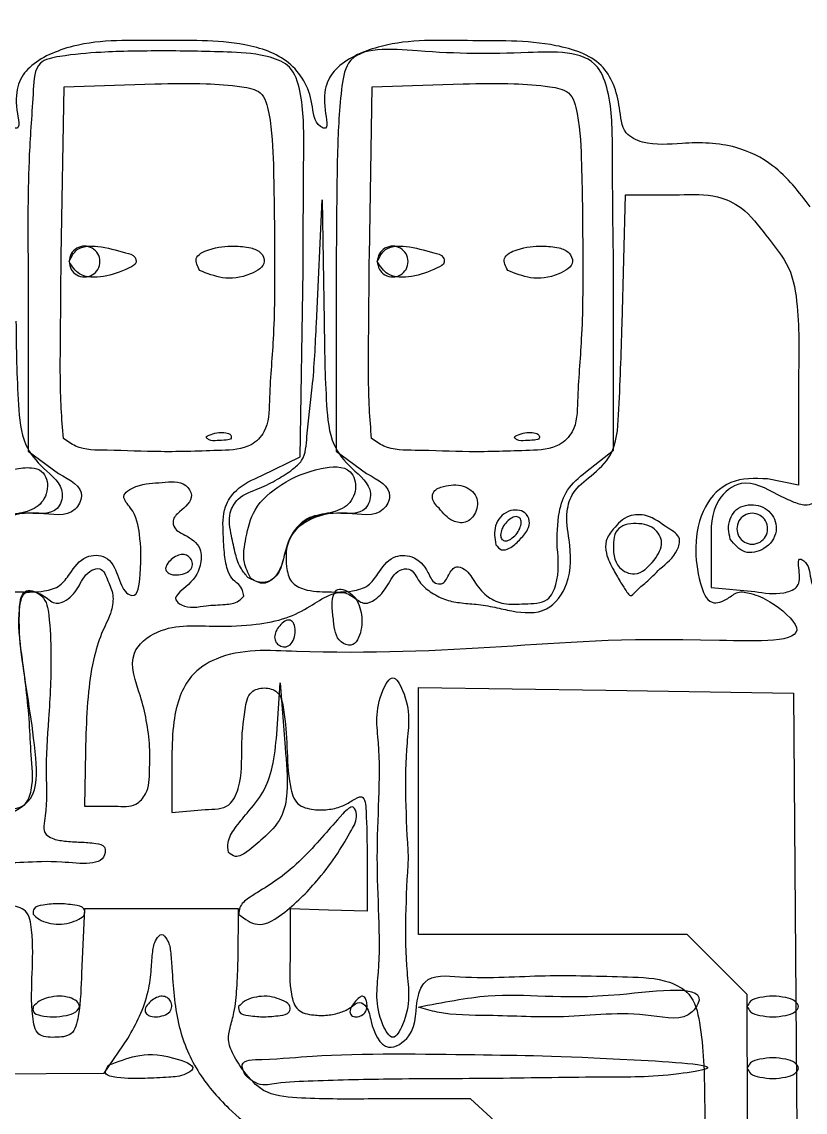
# Model space of a CAD drawing. Extents: x 15.9 to 97.5, y 243.5 to 291.3.
# Drawn here: x 75.15 to 81.61, y 270.09 to 279.07 of the extents above; entities that cross this region are included whole.
import ezdxf

# ---------------------------------------------------------------- set-up
doc = ezdxf.new("R2010")
doc.units = 0
for name, color, linetype in [('black', 7, 'CONTINUOUS'), ('blue', 7, 'CONTINUOUS'), ('red', 7, 'CONTINUOUS')]:
    doc.layers.add(name, color=color, linetype=linetype)

msp = doc.modelspace()

# ---------------------------------------------------------------- linework, layer by layer
at = {"layer": 'black', "color": 7}
for points in [[(75.541809, 277.097505)], [(78.081809, 277.097505)], [(77.039348, 274.485172)], [(77.722035, 274.136187)], [(77.235142, 274.002165)], [(76.854184, 272.229105)], [(75.245476, 271.721154)], [(76.941037, 271.717554)], [(75.245476, 270.959145)], [(76.176809, 270.959145)], [(76.938809, 270.959145)], [(77.870142, 270.959145)], [(78.420476, 270.954442)], [(81.129809, 270.959145)], [(75.866696, 270.476858)], [(81.129809, 270.451121)], [(76.990027, 270.398071)]]:
    msp.add_lwpolyline(points, close=True, dxfattribs=at)
msp.add_lwpolyline([(77.252766, 273.202834), (77.280666, 273.626167), (77.321406, 273.092288)], dxfattribs=at)
for points, knots in [([(87.620824, 274.105861), (87.61051, 275.50108), (87.58999, 278.27666), (87.575812, 282.178879), (87.553767, 285.306755), (87.586674, 288.013817), (87.501147, 288.893726), (87.544473, 290.26323), (87.402159, 289.918164), (87.410246, 289.651228), (87.391767, 289.254175), (87.391832, 288.846583), (87.363115, 288.568653), (87.328656, 288.306534), (87.000637, 288.371191), (86.628126, 288.351327), (86.030143, 288.420554), (85.472075, 288.454336), (85.025268, 288.496607), (80.081806, 286.967532), (65.581607, 289.256781), (47.080461, 289.473226), (32.509034, 286.769169), (27.658175, 288.498882), (27.218223, 288.446179), (26.654113, 288.418198), (26.041872, 288.346807), (25.657053, 288.368524), (25.323418, 288.302813), (25.279679, 288.560481), (25.253792, 288.841683), (25.253261, 289.250731), (25.234946, 289.650548), (25.242768, 289.919439), (25.092934, 290.278801), (25.153402, 288.759215), (25.057409, 287.793955), (25.056861, 285.201949), (25.17503, 282.818404), (24.869246, 281.470737), (25.205776, 280.1954), (24.709367, 280.241276), (24.320762, 280.264869), (23.694518, 280.351956), (23.153342, 280.381009), (22.681588, 280.49026), (22.527447, 280.327837), (22.350243, 280.184519), (21.887066, 280.208384), (21.329684, 280.187829), (20.676023, 280.173836), (20.370639, 280.181527), (20.008316, 280.10332), (20.368912, 280.024795), (20.673082, 280.03276), (21.338954, 280.017015), (21.897224, 280.001489), (22.389303, 280.018745), (22.515415, 279.879897), (22.559447, 279.831417)], [0, 0, 0, 0, 4.196699, 8.348707, 11.557154, 13.993754, 15.48357, 15.990589, 16.105615, 16.400194, 16.84283, 17.280798, 17.60011, 17.746028, 17.947147, 18.391214, 18.983539, 19.692482, 20.098107, 20.302149, 35.117741, 62.416122, 77.173565, 77.345972, 77.745081, 78.464995, 79.074672, 79.532097, 79.739759, 79.8835, 80.198219, 80.646515, 81.089151, 81.38373, 81.498756, 82.058318, 83.706329, 86.406632, 88.939365, 90.690912, 91.360873, 91.558069, 92.002995, 92.600609, 93.398399, 93.734146, 93.879606, 94.040594, 94.405913, 95.176305, 95.807484, 96.214779, 96.365508, 96.515586, 96.920846, 97.548626, 98.356254, 98.71065, 98.90077, 98.90077, 98.90077, 98.90077]), ([(87.240349, 271.890496), (87.216831, 273.145096), (87.183542, 274.920919), (87.234908, 277.02212), (86.76357, 277.940226), (86.245879, 278.436688), (85.759407, 278.802203), (85.297399, 279.018046), (84.910049, 279.056776), (84.665919, 279.165388), (84.470703, 279.273429), (84.468811, 279.377742), (84.445914, 279.430725), (84.298794, 279.60673), (84.471699, 280.364559), (84.29976, 281.627248), (84.358998, 283.423698), (84.359363, 285.471695), (84.295075, 286.255579), (84.318108, 287.451239), (84.184581, 287.122361), (84.192979, 286.858159), (84.174232, 286.462343), (84.175073, 286.055987), (84.144602, 285.780925), (84.118073, 285.516934), (83.798135, 285.580074), (83.439344, 285.561797), (82.860946, 285.629325), (82.32107, 285.662674), (81.886757, 285.703173), (77.218631, 284.21815), (63.496569, 286.437736), (46.023579, 286.604135), (32.252321, 284.06671), (27.658092, 285.704769), (27.218492, 285.65263), (26.651888, 285.620653), (26.047706, 285.56231), (25.64454, 285.554289), (25.146903, 285.525292), (25.323578, 286.528625), (25.323958, 287.04854), (25.142201, 288.060319), (25.634121, 288.01839), (26.028792, 287.995603), (26.37945, 287.952573), (26.579997, 287.927964)], [0, 0, 0, 0, 3.790398, 5.365121, 6.164088, 6.798736, 7.504031, 7.984074, 8.310079, 8.642962, 8.828084, 8.883423, 8.943509, 8.998299, 9.562968, 10.980092, 12.943465, 15.074264, 16.380637, 16.826782, 16.941807, 17.236386, 17.679023, 18.110033, 18.43187, 18.578497, 18.772089, 19.20075, 19.773033, 20.459393, 20.852838, 21.053861, 35.057621, 60.847789, 74.793263, 74.965671, 75.36478, 76.084692, 76.694369, 77.151794, 77.359456, 78.01827, 79.169799, 79.828286, 80.030429, 80.47863, 81.077426, 81.077426, 81.077426, 81.077426]), ([(75.541809, 277.097505), (75.545336, 277.119848), (75.552296, 277.163936), (75.602812, 277.212428), (75.668691, 277.230625), (75.735271, 277.212428), (75.783723, 277.163936), (75.801934, 277.097505), (75.783723, 277.031074), (75.735271, 276.982582), (75.668691, 276.964385), (75.602812, 276.982582), (75.552296, 277.031074), (75.545336, 277.075162), (75.541809, 277.097505)], [0, 0, 0, 0, 0.066296, 0.13082, 0.197116, 0.263411, 0.327936, 0.394232, 0.460527, 0.525052, 0.591348, 0.657643, 0.722168, 0.788463, 0.788463, 0.788463, 0.788463]), ([(78.081809, 277.097505), (78.085336, 277.119848), (78.092296, 277.163936), (78.142812, 277.212428), (78.208691, 277.230625), (78.275271, 277.212428), (78.323723, 277.163936), (78.341934, 277.097505), (78.323723, 277.031074), (78.275271, 276.982582), (78.208691, 276.964385), (78.142812, 276.982582), (78.092296, 277.031074), (78.085336, 277.075162), (78.081809, 277.097505)], [0, 0, 0, 0, 0.066296, 0.13082, 0.197116, 0.263411, 0.327936, 0.394232, 0.460527, 0.525052, 0.591348, 0.657643, 0.722168, 0.788463, 0.788463, 0.788463, 0.788463]), ([(74.695142, 273.784364), (74.690865, 273.846458), (74.682197, 273.972321), (74.638245, 274.148048), (74.562803, 274.30475), (74.475097, 274.451685), (74.461473, 274.650398), (74.501139, 274.864993), (74.537461, 275.087458), (74.688384, 275.265731), (74.888647, 275.329723), (75.072403, 275.385835), (75.212872, 275.407759), (75.344841, 275.372443), (75.382467, 275.217299), (75.297417, 275.065272), (75.119084, 275.016498), (74.8816, 274.980426), (74.800784, 274.600616), (74.79179, 274.264177), (74.79023, 273.867492), (74.758117, 273.713448), (74.764356, 273.486069), (74.69489, 273.55472), (74.705758, 273.651783), (74.699156, 273.734249), (74.695143, 273.784365)], [0, 0, 0, 0, 0.186599, 0.37823, 0.538212, 0.708489, 0.884067, 1.118321, 1.367992, 1.544595, 1.786557, 1.982193, 2.123681, 2.21158, 2.362016, 2.520081, 2.68831, 2.901002, 3.176641, 3.691055, 4.012752, 4.254315, 4.364781, 4.395165, 4.493264, 4.645239, 4.645239, 4.645239, 4.645239]), ([(77.039351, 274.485172), (77.017628, 274.528824), (76.965307, 274.633962), (76.999721, 274.834535), (77.05759, 275.081201), (77.305127, 275.286121), (77.561896, 275.395029), (77.86491, 275.424406), (77.924656, 275.21593), (77.836236, 275.065775), (77.670279, 275.017924), (77.494339, 274.997894), (77.359111, 274.845348), (77.314382, 274.668213), (77.267822, 274.512062), (77.145902, 274.423016), (77.074195, 274.464845), (77.039348, 274.485172)], [0, 0, 0, 0, 0.143182, 0.344862, 0.587001, 0.891232, 1.242391, 1.482387, 1.630198, 1.788115, 1.955554, 2.128173, 2.306446, 2.520666, 2.674934, 2.793072, 2.904761, 2.904761, 2.904761, 2.904761]), ([(77.722034, 274.136183), (77.716911, 274.174031), (77.707673, 274.242281), (77.710492, 274.326993), (77.748109, 274.419501), (77.892734, 274.36467), (77.952794, 274.225731), (77.963711, 274.07365), (77.895209, 273.908523), (77.737514, 273.972609), (77.728317, 274.069803), (77.722035, 274.136187)], [0, 0, 0, 0, 0.113651, 0.204938, 0.26075, 0.375445, 0.540209, 0.705521, 0.854735, 0.940031, 1.123802, 1.123802, 1.123802, 1.123802]), ([(74.629773, 272.244725), (74.64901, 272.270078), (74.700392, 272.337792), (74.827228, 272.421112), (75.004738, 272.528692), (75.286328, 272.650427), (75.262955, 273.192613), (75.163483, 273.693414), (75.123357, 274.099176), (75.141181, 274.429129), (75.352007, 274.344903), (75.384194, 274.128872), (75.398694, 273.794151), (75.377545, 273.357366), (75.339671, 272.904302), (75.368051, 272.60957), (75.315607, 272.390204), (75.416701, 272.334861), (75.512601, 272.319247), (75.636396, 272.314452), (75.73918, 272.307443), (75.837849, 272.290817), (75.846184, 272.102604), (75.339395, 272.190707), (75.003462, 272.102787), (74.72384, 272.208995), (74.629773, 272.244724)], [0, 0, 0, 0, 0.095061, 0.253902, 0.445967, 0.735722, 1.070806, 1.889027, 2.267558, 2.465595, 2.599467, 2.765647, 3.086931, 3.62059, 4.077575, 4.419847, 4.573876, 4.633133, 4.737654, 4.869982, 4.995194, 5.072228, 5.116471, 5.482544, 6.056469, 6.347421, 6.347421, 6.347421, 6.347421]), ([(77.235142, 274.002165), (77.23793, 274.018339), (77.243943, 274.053221), (77.276387, 274.098184), (77.312435, 274.134936), (77.364308, 274.151117), (77.401402, 274.109312), (77.40714, 274.051941), (77.397755, 273.990695), (77.369163, 273.938839), (77.320697, 273.916888), (77.276352, 273.930221), (77.242392, 273.959828), (77.237559, 273.988052), (77.235142, 274.002165)], [0, 0, 0, 0, 0.048704, 0.105042, 0.161684, 0.205127, 0.246898, 0.307326, 0.374819, 0.431158, 0.477484, 0.521508, 0.563275, 0.60505, 0.60505, 0.60505, 0.60505]), ([(76.854181, 272.229105), (76.851265, 272.256332), (76.843702, 272.32695), (76.912707, 272.438724), (77.019528, 272.566369), (77.151139, 272.720676), (77.229742, 272.948326), (77.244558, 273.112101), (77.252766, 273.202834)], [0, 0, 0, 0, 0.080526, 0.208859, 0.372308, 0.588505, 0.808272, 1.081266, 1.081266, 1.081266, 1.081266]), ([(77.321406, 273.092288), (77.333638, 272.97003), (77.352915, 272.77736), (77.305456, 272.501862), (77.149433, 272.352822), (77.033132, 272.249662), (76.920711, 272.176916), (76.873152, 272.214225), (76.854184, 272.229105)], [0, 0, 0, 0, 0.369347, 0.582068, 0.808712, 0.981558, 1.082333, 1.149194, 1.149194, 1.149194, 1.149194]), ([(76.941037, 271.717554), (76.9419, 271.737809), (76.944267, 271.79338), (77.030607, 271.861451), (77.151341, 271.933469), (77.313929, 272.040043), (77.480036, 272.19003), (77.649759, 272.377164), (77.749297, 272.497644), (77.882891, 272.63528), (77.926765, 272.509374), (77.851699, 272.388777), (77.754633, 272.207953), (77.572362, 271.973542), (77.375985, 271.769382), (77.112135, 271.588888), (76.990838, 271.680103), (76.941037, 271.717554)], [0, 0, 0, 0, 0.05885, 0.161463, 0.300416, 0.493204, 0.736546, 0.980593, 1.213208, 1.312766, 1.377924, 1.513176, 1.733768, 1.996811, 2.388847, 2.636218, 2.808526, 2.808526, 2.808526, 2.808526]), ([(75.245476, 271.721154), (75.245648, 271.737413), (75.24613, 271.782939), (75.350535, 271.798934), (75.456454, 271.810419), (75.56597, 271.797894), (75.664391, 271.784884), (75.677566, 271.709398), (75.613571, 271.673357), (75.544516, 271.644237), (75.456664, 271.632248), (75.371609, 271.645071), (75.295302, 271.670569), (75.260701, 271.705697), (75.245476, 271.721154)], [0, 0, 0, 0, 0.044511, 0.124639, 0.255415, 0.386191, 0.46632, 0.510831, 0.575186, 0.657087, 0.745284, 0.833483, 0.915383, 0.979737, 0.979737, 0.979737, 0.979737]), ([(78.420476, 270.954445), (78.62007, 270.993562), (79.192564, 271.10576), (79.702541, 270.975594), (80.853047, 271.16172), (80.625275, 270.828164), (80.183216, 270.93435), (79.659068, 270.851918), (79.063439, 270.890803), (78.659426, 270.883865), (78.472191, 270.939167), (78.420476, 270.954442)], [0, 0, 0, 0, 0.581192, 1.667032, 2.316045, 2.395453, 2.735536, 3.459105, 4.077529, 4.500008, 4.661227, 4.661227, 4.661227, 4.661227]), ([(75.245476, 270.959145), (75.260937, 270.974623), (75.296315, 271.010042), (75.374359, 271.035166), (75.459521, 271.048066), (75.540403, 271.036615), (75.60167, 271.011925), (75.638727, 270.95711), (75.589201, 270.903027), (75.511597, 270.882148), (75.409705, 270.870827), (75.323522, 270.879348), (75.239123, 270.903264), (75.243669, 270.943251), (75.245476, 270.959145)], [0, 0, 0, 0, 0.064869, 0.148439, 0.239132, 0.32272, 0.389134, 0.437364, 0.48933, 0.572902, 0.682651, 0.787077, 0.852787, 0.896132, 0.896132, 0.896132, 0.896132]), ([(76.176809, 270.959145), (76.18847, 270.974179), (76.211729, 271.004165), (76.25807, 271.033119), (76.30621, 271.048361), (76.351207, 271.03553), (76.380731, 271.002899), (76.39409, 270.958174), (76.372126, 270.909826), (76.320294, 270.881171), (76.258946, 270.871911), (76.201878, 270.877292), (76.159269, 270.915298), (76.170886, 270.944339), (76.176809, 270.959145)], [0, 0, 0, 0, 0.056643, 0.112982, 0.161684, 0.203458, 0.245225, 0.28925, 0.335576, 0.391915, 0.459407, 0.519848, 0.561615, 0.605059, 0.605059, 0.605059, 0.605059]), ([(76.938809, 270.959145), (76.954034, 270.974602), (76.988636, 271.00973), (77.064943, 271.035228), (77.149999, 271.048051), (77.237851, 271.036062), (77.306905, 271.006942), (77.370899, 270.970901), (77.357723, 270.895415), (77.259304, 270.882405), (77.149787, 270.86988), (77.043868, 270.881365), (76.939463, 270.897359), (76.938981, 270.942886), (76.938809, 270.959145)], [0, 0, 0, 0, 0.064355, 0.146256, 0.234453, 0.322652, 0.404552, 0.468906, 0.513417, 0.593545, 0.724321, 0.855097, 0.935226, 0.979737, 0.979737, 0.979737, 0.979737]), ([(77.870142, 270.959145), (77.880242, 270.973929), (77.898783, 271.001071), (77.927864, 271.028726), (77.957874, 271.049583), (77.98396, 271.030516), (77.9936, 270.998785), (78.000237, 270.958822), (77.988688, 270.914258), (77.953506, 270.882248), (77.910656, 270.871193), (77.86711, 270.87944), (77.85002, 270.921316), (77.862799, 270.94534), (77.870142, 270.959145)], [0, 0, 0, 0, 0.053005, 0.09731, 0.125757, 0.147854, 0.181099, 0.224055, 0.268439, 0.312743, 0.35937, 0.399094, 0.43234, 0.477249, 0.477249, 0.477249, 0.477249]), ([(81.129809, 270.959145), (81.13822, 270.974811), (81.159987, 271.015355), (81.244819, 271.035933), (81.340671, 271.048284), (81.440971, 271.035933), (81.516674, 271.015355), (81.567234, 270.959145), (81.516674, 270.902935), (81.440971, 270.882357), (81.340671, 270.870006), (81.244819, 270.882357), (81.159987, 270.902935), (81.13822, 270.943479), (81.129809, 270.959145)], [0, 0, 0, 0, 0.051578, 0.13348, 0.240727, 0.347973, 0.429874, 0.481452, 0.533031, 0.614932, 0.722178, 0.829425, 0.911327, 0.962905, 0.962905, 0.962905, 0.962905]), ([(75.866696, 270.476851), (75.943524, 270.505359), (76.121703, 270.571476), (76.312498, 270.569924), (76.614848, 270.467609), (76.475663, 270.38297), (76.349161, 270.376248), (76.147138, 270.363416), (76.001021, 270.364728), (75.817075, 270.3913), (75.85189, 270.451328), (75.866696, 270.476858)], [0, 0, 0, 0, 0.235571, 0.546331, 0.72826, 0.793977, 0.937165, 1.134569, 1.367416, 1.464604, 1.536524, 1.536524, 1.536524, 1.536524]), ([(76.990027, 270.398081), (76.976988, 270.428584), (76.937964, 270.519873), (77.261869, 270.524205), (77.785917, 270.580793), (79.009456, 270.558828), (79.661616, 270.554107), (81.021773, 270.47274), (80.389571, 270.373367), (79.891303, 270.380777), (79.05666, 270.362868), (78.251418, 270.364389), (77.631899, 270.349473), (77.287762, 270.334332), (77.135057, 270.306867), (77.053706, 270.338065), (77.011536, 270.377803), (76.990027, 270.398071)], [0, 0, 0, 0, 0.084201, 0.251995, 0.670034, 2.007444, 3.321398, 3.918667, 4.146375, 4.755189, 5.651785, 6.539075, 7.20359, 7.502026, 7.577018, 7.66196, 7.750391, 7.750391, 7.750391, 7.750391]), ([(81.129809, 270.451121), (81.13822, 270.466787), (81.159987, 270.507331), (81.244819, 270.527909), (81.340671, 270.54026), (81.440971, 270.527909), (81.516674, 270.507331), (81.567234, 270.451121), (81.516674, 270.394911), (81.440971, 270.374333), (81.340671, 270.361982), (81.244819, 270.374333), (81.159987, 270.394911), (81.13822, 270.435455), (81.129809, 270.451121)], [0, 0, 0, 0, 0.051578, 0.13348, 0.240727, 0.347973, 0.429874, 0.481452, 0.533031, 0.614932, 0.722178, 0.829425, 0.911327, 0.962905, 0.962905, 0.962905, 0.962905])]:
    msp.add_open_spline(points, degree=3, knots=knots, dxfattribs=at)
at = {"layer": 'blue', "color": 7}
for points in [[(80.099596, 276.581301), (80.127666, 277.647847), (80.572257, 277.647847)], [(77.579952, 276.589459), (77.628422, 277.605459), (77.643442, 276.606777)], [(81.553189, 276.118228), (81.553189, 275.256014), (81.297426, 275.307164)], [(81.135811, 268.997258), (81.129811, 271.056938), (80.882324, 271.304425), (80.634837, 271.551912), (79.527657, 271.551912), (78.420478, 271.551912), (78.420478, 272.569822), (78.420478, 273.587732), (79.965644, 273.564652), (81.510811, 273.541572), (81.533071, 270.658295), (81.555331, 267.775018), (81.935239, 267.402167)], [(75.679472, 273.207825), (75.668852, 272.610182), (75.922852, 272.610182)], [(76.388523, 273.018768), (76.388523, 272.5571), (76.663689, 272.58363)], [(77.997189, 272.251041), (77.997189, 271.744184), (77.679689, 271.753884), (77.362189, 271.763584), (77.362189, 271.34025)], [(76.934666, 271.340183), (76.938866, 271.763517), (76.303866, 271.763517), (75.668866, 271.763517), (75.643656, 271.23435)], [(67.932172, 270.704343), (68.178142, 270.36479), (72.004801, 270.38682), (75.831459, 270.40885), (76.025313, 270.696537)], [(79.249635, 269.829959), (78.851095, 270.197183), (78.006947, 270.197183)]]:
    msp.add_lwpolyline(points, dxfattribs=at)
for points in [[(75.541807, 277.097492)], [(76.616555, 277.024634)], [(78.081807, 277.097492)], [(79.156555, 277.024634)], [(76.71127, 275.673653)], [(79.25127, 275.673653)], [(81.045142, 274.896169)], [(79.097809, 274.843839)], [(76.346142, 274.599795)], [(77.013996, 274.495335)], [(80.410869, 274.56591)]]:
    msp.add_lwpolyline(points, close=True, dxfattribs=at)
for points, knots in [([(87.620834, 274.105865), (87.61052, 275.501084), (87.59, 278.276664), (87.575822, 282.178883), (87.553777, 285.306759), (87.586684, 288.013821), (87.501157, 288.89373), (87.544483, 290.263234), (87.402169, 289.918168), (87.410256, 289.651232), (87.391777, 289.254179), (87.391842, 288.846587), (87.363125, 288.568657), (87.328666, 288.306538), (87.000647, 288.371195), (86.628136, 288.351331), (86.030153, 288.420558), (85.472085, 288.45434), (85.025278, 288.496611), (80.081816, 286.967536), (65.581617, 289.256785), (47.080471, 289.47323), (32.509044, 286.769173), (27.658185, 288.498886), (27.218233, 288.446183), (26.654123, 288.418202), (26.041882, 288.346811), (25.657063, 288.368528), (25.323428, 288.302817), (25.279689, 288.560485), (25.253802, 288.841687), (25.253271, 289.250735), (25.234956, 289.650552), (25.242778, 289.919443), (25.092944, 290.278805), (25.153412, 288.759219), (25.057419, 287.793959), (25.056871, 285.201953), (25.17504, 282.818408), (24.869256, 281.470741), (25.205786, 280.195404), (24.709377, 280.24128), (24.320772, 280.264873), (23.694528, 280.35196), (23.153352, 280.381013), (22.681598, 280.490264), (22.527457, 280.327841), (22.350253, 280.184523), (21.887076, 280.208388), (21.329694, 280.187833), (20.676033, 280.17384), (20.370649, 280.181531), (20.008326, 280.103324), (20.368922, 280.024799), (20.673092, 280.032764), (21.338964, 280.017019), (21.897234, 280.001493), (22.389313, 280.018749), (22.515425, 279.879901), (22.559457, 279.831421)], [0, 0, 0, 0, 4.196699, 8.348707, 11.557154, 13.993754, 15.48357, 15.990589, 16.105615, 16.400194, 16.84283, 17.280798, 17.60011, 17.746028, 17.947147, 18.391214, 18.983539, 19.692482, 20.098107, 20.302149, 35.117741, 62.416122, 77.173565, 77.345972, 77.745081, 78.464995, 79.074672, 79.532097, 79.739759, 79.8835, 80.198219, 80.646515, 81.089151, 81.38373, 81.498756, 82.058318, 83.706329, 86.406632, 88.939365, 90.690912, 91.360873, 91.558069, 92.002995, 92.600609, 93.398399, 93.734146, 93.879606, 94.040594, 94.405913, 95.176305, 95.807484, 96.214779, 96.365508, 96.515586, 96.920846, 97.548626, 98.356254, 98.71065, 98.90077, 98.90077, 98.90077, 98.90077]), ([(81.650749, 277.547496), (81.556314, 277.670927), (81.392518, 277.885018), (81.008944, 278.07507), (80.631982, 278.082367), (80.326099, 278.045889), (80.092904, 278.154611), (80.083803, 278.427915), (79.964617, 278.762979), (79.439678, 278.930364), (78.832072, 278.907155), (78.220866, 278.939347), (77.722533, 278.727967), (77.610512, 278.481527), (77.686958, 278.171351), (77.554408, 278.239203), (77.555308, 278.473054), (77.380422, 278.773781), (76.885585, 278.935909), (76.282798, 278.905329), (75.682458, 278.939775), (75.18253, 278.728264), (75.070503, 278.481615), (75.146958, 278.17135), (75.014409, 278.239202), (75.015307, 278.473053), (74.840421, 278.77378), (74.345585, 278.935908), (73.742798, 278.905328), (73.142458, 278.939774), (72.64253, 278.728263), (72.530503, 278.481614), (72.606958, 278.171349), (72.474409, 278.239201), (72.475307, 278.473052), (72.300421, 278.773779), (71.805585, 278.935907), (71.202798, 278.905327), (70.602458, 278.939773), (70.10253, 278.728262), (69.990503, 278.481613), (70.066958, 278.171348), (69.934409, 278.2392), (69.935307, 278.473051), (69.760421, 278.773778), (69.265585, 278.935906), (68.662798, 278.905326), (68.062458, 278.939772), (67.56253, 278.728261), (67.450503, 278.481612), (67.526958, 278.171347), (67.394408, 278.239199), (67.395318, 278.473033), (67.220331, 278.7739), (66.726027, 278.935301), (66.119233, 278.909665), (65.531472, 278.926619), (65.004118, 278.752347), (64.957846, 278.415579), (64.946177, 278.189923), (64.824375, 278.053579), (64.643989, 277.973013), (64.461993, 277.867312), (64.231942, 277.893934), (64.06871, 278.033515), (63.876586, 278.140094), (63.707985, 278.214385), (63.555491, 278.242567), (63.423274, 278.250574), (63.318241, 278.335572), (63.258502, 278.461749), (63.198279, 278.631496), (62.924155, 278.668122), (62.737193, 278.655419), (62.609622, 278.646751)], [0, 0, 0, 0, 0.460471, 0.798683, 1.242422, 1.568883, 1.72356, 1.937408, 2.316104, 2.722717, 3.453388, 4.166683, 4.563481, 4.929597, 5.079951, 5.11186, 5.313368, 5.700286, 6.090974, 6.794336, 7.509588, 7.906922, 8.273213, 8.423566, 8.455476, 8.656984, 9.043902, 9.434589, 10.137951, 10.853203, 11.250537, 11.616828, 11.767182, 11.799091, 12.000599, 12.387517, 12.778205, 13.481567, 14.196819, 14.594153, 14.960444, 15.110797, 15.142707, 15.344215, 15.731133, 16.12182, 16.825182, 17.540434, 17.937768, 18.304059, 18.454413, 18.486322, 18.687831, 19.074749, 19.465436, 20.168799, 20.885151, 21.282305, 21.646671, 21.802557, 21.950419, 22.161518, 22.399375, 22.560035, 22.819247, 23.026071, 23.221169, 23.366881, 23.491687, 23.608998, 23.7482, 23.916201, 24.099921, 24.494546, 24.494546, 24.494546, 24.494546]), ([(80.572257, 277.647847), (80.678218, 277.651915), (80.856783, 277.658771), (81.119742, 277.538322), (81.28528, 277.305195), (81.498761, 277.060433), (81.562813, 276.631112), (81.556993, 276.32094), (81.553189, 276.118228)], [0, 0, 0, 0, 0.31432, 0.529693, 0.833471, 1.159441, 1.483749, 2.095518, 2.095518, 2.095518, 2.095518]), ([(75.541809, 277.097496), (75.560163, 277.135372), (75.605126, 277.228155), (75.810725, 277.23), (75.951298, 277.181862), (76.083613, 277.15296), (76.103213, 277.076578), (75.98034, 277.017485), (75.845088, 276.966561), (75.629501, 276.960433), (75.567019, 277.058087), (75.541807, 277.097492)], [0, 0, 0, 0, 0.118719, 0.290823, 0.525949, 0.612569, 0.651754, 0.727093, 0.949621, 1.146952, 1.280443, 1.280443, 1.280443, 1.280443]), ([(76.616555, 277.024636), (76.599306, 277.059533), (76.560212, 277.138624), (76.729611, 277.217872), (76.875996, 277.228175), (77.02497, 277.219461), (77.125543, 277.182482), (77.175737, 277.065997), (77.002964, 276.969374), (76.816447, 276.945234), (76.679326, 276.9997), (76.616555, 277.024634)], [0, 0, 0, 0, 0.101004, 0.228921, 0.438046, 0.576621, 0.670071, 0.745714, 0.897453, 1.131638, 1.32935, 1.32935, 1.32935, 1.32935]), ([(78.081809, 277.097496), (78.100163, 277.135372), (78.145126, 277.228155), (78.350725, 277.23), (78.491298, 277.181862), (78.623613, 277.15296), (78.643213, 277.076578), (78.52034, 277.017485), (78.385088, 276.966561), (78.169501, 276.960433), (78.107019, 277.058087), (78.081807, 277.097492)], [0, 0, 0, 0, 0.118719, 0.290823, 0.525949, 0.612569, 0.651754, 0.727093, 0.949621, 1.146952, 1.280443, 1.280443, 1.280443, 1.280443]), ([(79.156555, 277.024636), (79.139306, 277.059533), (79.100212, 277.138624), (79.269611, 277.217872), (79.415996, 277.228175), (79.56497, 277.219461), (79.665543, 277.182482), (79.715737, 277.065997), (79.542964, 276.969374), (79.356447, 276.945234), (79.219326, 276.9997), (79.156555, 277.024634)], [0, 0, 0, 0, 0.101004, 0.228921, 0.438046, 0.576621, 0.670071, 0.745714, 0.897453, 1.131638, 1.32935, 1.32935, 1.32935, 1.32935]), ([(75.103445, 276.606807), (75.106344, 276.379657), (75.11065, 276.042284), (75.148659, 275.603837), (75.322818, 275.387202), (75.519133, 275.243507), (75.443103, 275.002039), (75.194949, 275.034647), (74.923551, 275.005021), (74.784547, 274.64547), (74.800551, 274.292178), (74.781955, 273.931755), (74.771245, 273.665045), (74.724076, 273.503762), (74.72395, 273.342941), (74.60812, 273.357947), (74.613378, 273.48814), (74.551475, 273.584808), (74.473476, 273.651928), (74.352322, 273.667492), (74.208949, 273.459658), (74.250349, 272.944957), (74.215894, 272.11668), (74.129089, 271.413376), (74.231932, 270.7717), (73.987839, 270.699901), (73.789275, 270.814842), (73.826619, 271.305189), (73.771904, 271.873425), (73.777543, 272.533279), (73.789009, 272.989148), (73.841205, 273.311065), (73.969536, 273.523583), (73.867959, 273.774919), (73.717712, 273.788219), (73.635636, 273.795484)], [0, 0, 0, 0, 0.689514, 1.024097, 1.266684, 1.52442, 1.65447, 1.893317, 2.155375, 2.420217, 2.920159, 3.237324, 3.511578, 3.684591, 3.811465, 3.845369, 3.986114, 4.102742, 4.197294, 4.286362, 4.431325, 4.854457, 5.822388, 6.850527, 7.22845, 7.366593, 7.515289, 7.841879, 8.662988, 9.33081, 9.792971, 10.033482, 10.305516, 10.495466, 10.724163, 10.724163, 10.724163, 10.724163]), ([(75.922852, 272.610182), (75.982833, 272.606046), (76.083431, 272.59911), (76.201634, 272.730146), (76.204571, 272.905513), (76.209891, 273.106701), (76.181326, 273.314291), (76.123274, 273.560399), (75.999582, 273.860301), (76.33822, 274.12525), (76.705168, 274.082239), (77.059691, 274.100304), (77.323649, 274.147584), (77.521281, 274.248725), (77.661144, 274.346001), (77.801471, 274.385102), (77.893177, 274.329047), (77.975223, 274.264212), (78.086943, 274.320736), (78.16941, 274.42368), (78.228259, 274.552672), (78.371098, 274.579247), (78.419488, 274.453079), (78.518397, 274.372246), (78.631754, 274.309425), (78.762804, 274.283452), (78.902384, 274.274942), (79.047254, 274.25167), (79.233181, 274.204347), (79.490415, 274.186491), (79.688607, 274.468851), (79.674062, 274.763873), (79.627947, 275.014933), (79.691589, 275.215315), (79.853951, 275.33618), (80.051539, 275.516585), (80.080903, 275.98162), (80.091969, 276.336631), (80.099596, 276.581301)], [0, 0, 0, 0, 0.169912, 0.284971, 0.482456, 0.674512, 0.895748, 1.101084, 1.457727, 1.717147, 2.20746, 2.532484, 2.786067, 3.004303, 3.189245, 3.305003, 3.407984, 3.50249, 3.589791, 3.740194, 3.908835, 3.980361, 4.116178, 4.237598, 4.371514, 4.497511, 4.634888, 4.791714, 4.934483, 5.220248, 5.484025, 5.848928, 6.084541, 6.244619, 6.446253, 6.680231, 7.017405, 7.765052, 7.765052, 7.765052, 7.765052]), ([(77.014006, 274.495335), (76.995092, 274.517761), (76.947636, 274.574028), (76.908043, 274.694849), (76.877709, 274.84805), (76.845365, 275.010703), (76.940605, 275.17136), (77.10423, 275.222218), (77.255944, 275.298955), (77.372028, 275.373821), (77.492281, 275.476048), (77.501945, 275.732707), (77.557068, 276.097897), (77.571699, 276.412181), (77.579952, 276.589459)], [0, 0, 0, 0, 0.087463, 0.219446, 0.372546, 0.563626, 0.692639, 0.891397, 1.05562, 1.20447, 1.308917, 1.510627, 1.91913, 2.447709, 2.447709, 2.447709, 2.447709]), ([(77.643442, 276.606777), (77.64635, 276.379624), (77.65067, 276.042246), (77.688627, 275.603819), (77.862912, 275.387142), (78.058818, 275.243566), (77.983826, 275.001802), (77.745725, 275.034018), (77.535639, 275.007371), (77.359256, 274.861264), (77.313942, 274.673728), (77.272708, 274.507027), (77.136473, 274.430798), (77.057036, 274.472656), (77.013996, 274.495335)], [0, 0, 0, 0, 0.689514, 1.024097, 1.266682, 1.524418, 1.654468, 1.893314, 2.114435, 2.303931, 2.529965, 2.684079, 2.8001, 2.937298, 2.937298, 2.937298, 2.937298]), ([(76.711267, 275.673673), (76.732254, 275.680195), (76.772127, 275.692587), (76.82684, 275.688909), (76.874696, 275.678346), (76.883078, 275.631429), (76.821243, 275.623366), (76.764808, 275.624571), (76.705718, 275.6162), (76.658995, 275.656197), (76.690755, 275.666803), (76.71127, 275.673653)], [0, 0, 0, 0, 0.064838, 0.123187, 0.168661, 0.19376, 0.23676, 0.311579, 0.384254, 0.409309, 0.455016, 0.455016, 0.455016, 0.455016]), ([(79.251267, 275.673673), (79.272254, 275.680195), (79.312127, 275.692587), (79.36684, 275.688909), (79.414696, 275.678346), (79.423078, 275.631429), (79.361243, 275.623366), (79.304808, 275.624571), (79.245718, 275.6162), (79.198995, 275.656197), (79.230755, 275.666803), (79.25127, 275.673653)], [0, 0, 0, 0, 0.064838, 0.123187, 0.168661, 0.19376, 0.23676, 0.311579, 0.384254, 0.409309, 0.455016, 0.455016, 0.455016, 0.455016]), ([(81.297426, 275.307164), (81.19226, 275.311241), (80.986771, 275.319206), (80.745719, 275.076481), (80.693857, 274.75181), (80.721303, 274.500659), (80.808375, 274.253491), (80.966122, 274.308495), (81.049665, 274.387433), (81.186205, 274.359435), (81.3498, 274.290114), (81.746585, 273.945909), (80.189258, 274.011046), (79.25073, 273.918981), (77.762811, 273.853125), (76.87325, 273.91581), (76.549364, 273.707693), (76.444336, 273.510733), (76.393713, 273.283541), (76.390397, 273.114369), (76.388523, 273.018768)], [0, 0, 0, 0, 0.303371, 0.592772, 0.931517, 1.236909, 1.418944, 1.551195, 1.647331, 1.755279, 1.926998, 2.231587, 2.875745, 4.673075, 6.361487, 7.027531, 7.27543, 7.462011, 7.682311, 7.968583, 7.968583, 7.968583, 7.968583]), ([(79.097809, 274.843839), (79.10059, 274.86082), (79.106517, 274.897007), (79.138103, 274.944374), (79.177241, 274.980578), (79.219969, 275.000696), (79.261585, 274.987221), (79.270956, 274.942647), (79.256855, 274.895761), (79.227325, 274.847827), (79.187537, 274.811802), (79.145229, 274.791569), (79.102747, 274.805283), (79.099528, 274.830416), (79.097809, 274.843839)], [0, 0, 0, 0, 0.051152, 0.109009, 0.166104, 0.211234, 0.243795, 0.281122, 0.332274, 0.390131, 0.447226, 0.492355, 0.524917, 0.562243, 0.562243, 0.562243, 0.562243]), ([(80.410906, 274.565956), (80.465432, 274.610114), (80.543949, 274.673701), (80.593402, 274.832367), (80.448167, 274.916075), (80.330747, 275.014068), (80.140048, 275.01687), (80.03652, 274.909659), (79.957558, 274.803932), (79.965356, 274.673834), (80.025259, 274.564619), (80.084778, 274.455127), (80.126966, 274.393118), (80.168348, 274.329581), (80.22884, 274.401172), (80.305984, 274.458583), (80.372621, 274.526772), (80.410869, 274.56591)], [0, 0, 0, 0, 0.210855, 0.303626, 0.432958, 0.636518, 0.780136, 0.948916, 1.061911, 1.163949, 1.316212, 1.437088, 1.526587, 1.566264, 1.618255, 1.736397, 1.895562, 1.895562, 1.895562, 1.895562]), ([(81.045142, 274.896169), (81.048669, 274.918512), (81.055629, 274.9626), (81.106145, 275.011092), (81.172024, 275.029289), (81.238604, 275.011092), (81.287056, 274.9626), (81.305267, 274.896169), (81.287056, 274.829738), (81.238604, 274.781246), (81.172024, 274.763049), (81.106145, 274.781246), (81.055629, 274.829738), (81.048669, 274.873826), (81.045142, 274.896169)], [0, 0, 0, 0, 0.066296, 0.13082, 0.197116, 0.263411, 0.327936, 0.394232, 0.460527, 0.525052, 0.591348, 0.657643, 0.722168, 0.788463, 0.788463, 0.788463, 0.788463]), ([(76.346142, 274.599795), (76.357803, 274.614829), (76.381062, 274.644815), (76.427403, 274.673769), (76.475543, 274.689011), (76.52054, 274.67618), (76.550064, 274.643549), (76.563423, 274.598824), (76.541459, 274.550476), (76.489627, 274.521821), (76.428279, 274.512561), (76.371211, 274.517942), (76.328602, 274.555948), (76.340219, 274.584989), (76.346142, 274.599795)], [0, 0, 0, 0, 0.056643, 0.112982, 0.161684, 0.203458, 0.245225, 0.28925, 0.335576, 0.391915, 0.459407, 0.519848, 0.561615, 0.605059, 0.605059, 0.605059, 0.605059]), ([(75.643656, 271.23435), (75.640824, 271.121125), (75.63673, 270.957428), (75.581631, 270.712361), (75.424728, 270.702771), (75.265532, 270.708455), (75.225106, 270.959055), (75.238288, 271.232275), (75.246853, 271.515831), (75.209706, 271.761171), (75.05544, 271.795722), (74.935899, 271.794734), (74.821431, 271.77325), (74.745376, 271.71865), (74.609875, 271.66921), (74.632224, 271.993968), (74.605297, 272.279422), (74.62937, 272.516858), (74.625147, 272.85649), (74.721387, 272.728886), (74.747747, 272.635027), (74.877624, 272.568357), (75.013172, 272.586368), (75.182954, 272.590441), (75.255838, 272.799788), (75.225852, 273.022888), (75.216109, 273.303519), (75.19076, 273.562529), (75.151436, 273.868889), (75.112736, 274.102832), (75.153773, 274.422246), (75.337155, 274.353928), (75.422242, 274.262768), (75.548483, 274.313613), (75.627967, 274.424479), (75.68732, 274.549082), (75.820319, 274.581786), (75.862266, 274.458637), (75.913817, 274.351892), (75.891805, 274.200625), (75.809307, 274.046888), (75.737635, 273.823781), (75.694794, 273.53783), (75.684799, 273.322566), (75.679472, 273.207825)], [0, 0, 0, 0, 0.355297, 0.51368, 0.648434, 0.782556, 0.93535, 1.293916, 1.650789, 1.812511, 1.951239, 2.066308, 2.183419, 2.283675, 2.364047, 2.53182, 2.951916, 3.328316, 3.478911, 3.550656, 3.684474, 3.794994, 3.942025, 4.105322, 4.240084, 4.530541, 4.793608, 5.076292, 5.317678, 5.698129, 5.888958, 6.039995, 6.151422, 6.238468, 6.397033, 6.563792, 6.62913, 6.748529, 6.871947, 7.00265, 7.179203, 7.398242, 7.700014, 8.044474, 8.044474, 8.044474, 8.044474]), ([(76.663689, 272.58363), (76.735815, 272.583913), (76.86498, 272.584419), (76.973386, 272.818958), (76.955812, 273.089389), (76.979268, 273.345826), (77.017719, 273.557316), (77.150544, 273.594916), (77.283233, 273.557294), (77.32248, 273.346011), (77.338933, 273.094181), (77.345678, 272.836035), (77.403154, 272.614915), (77.551732, 272.577529), (77.672094, 272.578598), (77.7859, 272.602177), (77.864157, 272.650398), (77.979657, 272.718083), (77.99545, 272.469421), (77.996461, 272.342399), (77.997189, 272.251041)], [0, 0, 0, 0, 0.196914, 0.352642, 0.69502, 1.005994, 1.158712, 1.268418, 1.378127, 1.530845, 1.841818, 2.164282, 2.322672, 2.460806, 2.575874, 2.692986, 2.793241, 2.876723, 3.000318, 3.316926, 3.316926, 3.316926, 3.316926]), ([(76.025313, 270.696537), (76.059763, 270.756819), (76.130099, 270.879897), (76.196843, 271.074022), (76.220237, 271.253469), (76.227041, 271.401129), (76.243613, 271.495548), (76.303442, 271.571322), (76.363921, 271.497921), (76.380603, 271.405659), (76.396104, 271.1679), (76.41697, 270.829959), (76.579164, 270.421517), (76.827449, 270.139025), (77.089971, 269.912642), (77.493817, 269.848559), (77.789215, 269.854573), (77.982933, 269.858517)], [0, 0, 0, 0, 0.208129, 0.424936, 0.609241, 0.752669, 0.859072, 0.916792, 0.973769, 1.077249, 1.216356, 1.67619, 2.096346, 2.500555, 2.801734, 3.108274, 3.692285, 3.692285, 3.692285, 3.692285]), ([(78.006947, 270.197183), (77.813444, 270.195884), (77.528066, 270.193967), (77.145802, 270.230039), (76.991884, 270.407335), (76.897416, 270.548313), (76.845687, 270.674745), (76.868369, 270.794819), (76.910798, 270.930994), (76.926223, 271.119189), (76.931723, 271.263141), (76.934666, 271.340183)], [0, 0, 0, 0, 0.589095, 0.868793, 1.092969, 1.256737, 1.386325, 1.485676, 1.614598, 1.815807, 2.04748, 2.04748, 2.04748, 2.04748]), ([(77.362189, 271.34025), (77.359355, 271.249096), (77.35511, 271.112542), (77.410123, 270.914678), (77.552518, 270.885772), (77.670153, 270.883858), (77.778355, 270.906142), (77.86118, 270.946278), (77.932139, 271.013308), (78.014268, 270.938948), (78.028831, 270.800717), (78.136285, 270.553322), (78.427233, 270.747293), (78.38239, 270.977358), (78.489603, 271.230108), (78.934763, 271.179998), (79.445578, 271.2274), (80.034843, 271.204684), (80.439474, 271.195611), (80.687341, 271.065407), (80.772808, 270.693708), (80.782209, 269.984367), (80.796802, 268.992899), (80.795186, 267.970897), (80.778704, 267.27081), (80.764514, 266.844583), (80.692121, 266.596172), (80.778151, 266.396678), (80.958376, 266.266475), (81.155767, 266.361366), (81.257892, 266.553934), (81.192116, 266.818878), (81.165349, 267.277925), (81.142889, 268.023735), (81.13838, 268.643937), (81.135811, 268.997258)], [0, 0, 0, 0, 0.279501, 0.418712, 0.55402, 0.667758, 0.780817, 0.874825, 0.956874, 1.020283, 1.148696, 1.403246, 1.593249, 1.936859, 2.059075, 2.349342, 3.053223, 3.732633, 4.079178, 4.266123, 4.516659, 5.144899, 6.441765, 7.464626, 8.218045, 8.539709, 8.746708, 8.96996, 9.151186, 9.342355, 9.541124, 9.761218, 10.130435, 10.931671, 11.992417, 11.992417, 11.992417, 11.992417])]:
    msp.add_open_spline(points, degree=3, knots=knots, dxfattribs=at)
at = {"layer": 'red', "color": 7}
for points in [[(75.476125, 277.143128), (75.499475, 278.536878), (76.248681, 278.561458)], [(78.016125, 277.143079), (78.039475, 278.536829), (78.788681, 278.561409)], [(75.203139, 277.083146), (75.203139, 275.53628), (75.453814, 275.350948)], [(77.129302, 275.333738), (77.446802, 275.488878), (77.469852, 277.026117)], [(77.743142, 277.083099), (77.743142, 275.536233), (77.993817, 275.350901)], [(79.798103, 275.361766), (80.029142, 275.543501), (80.029142, 277.05526)], [(80.833476, 274.771342), (80.833476, 274.410977), (81.193309, 274.378567)]]:
    msp.add_lwpolyline(points, dxfattribs=at)
for points in [[(75.494639, 275.640287)], [(78.034629, 275.640238)], [(78.590642, 275.064489)], [(79.058205, 274.764798)], [(80.991311, 274.810934)], [(79.56527, 274.741735)], [(80.364731, 274.638478)], [(76.981088, 274.340905)], [(78.335809, 272.186828)]]:
    msp.add_lwpolyline(points, close=True, dxfattribs=at)
for points, knots in [([(77.469852, 277.026117), (77.471388, 277.358319), (77.47368, 277.854099), (77.478299, 278.408759), (77.387087, 278.711011), (77.152385, 278.807544), (76.800245, 278.828356), (76.334727, 278.835906), (75.854513, 278.829296), (75.531179, 278.801607), (75.258529, 278.751203), (75.241232, 278.387182), (75.198872, 277.87372), (75.201497, 277.387358), (75.203139, 277.083146)], [0, 0, 0, 0, 0.992059, 1.480552, 1.691049, 1.869498, 2.191154, 2.75726, 3.268302, 3.609623, 3.778558, 4.003155, 4.53969, 5.435763, 5.435763, 5.435763, 5.435763]), ([(80.029142, 277.05526), (80.024692, 277.377199), (80.017982, 277.862556), (80.019483, 278.410224), (79.870493, 278.846561), (79.150661, 278.806028), (78.60247, 278.808775), (77.839023, 278.885528), (77.766992, 278.397955), (77.747245, 277.867315), (77.744721, 277.384864), (77.743142, 277.083099)], [0, 0, 0, 0, 0.962482, 1.451039, 1.663715, 2.246526, 3.160503, 3.73665, 3.961246, 4.497781, 5.393854, 5.393854, 5.393854, 5.393854]), ([(76.248681, 278.561458), (76.390421, 278.56473), (76.63157, 278.570296), (76.912681, 278.548887), (77.145672, 278.508741), (77.213598, 278.228205), (77.230477, 277.788033), (77.236357, 277.1586), (77.235218, 276.506805), (77.18957, 276.039875), (77.188958, 275.716772), (77.021567, 275.55031), (76.708176, 275.53837), (76.316629, 275.524138), (75.920618, 275.544962), (75.632053, 275.541742), (75.527328, 275.616845), (75.494639, 275.640287)], [0, 0, 0, 0, 0.42127, 0.716732, 0.877112, 1.060998, 1.484044, 2.256963, 2.922765, 3.433487, 3.690882, 3.841019, 4.089315, 4.58876, 5.032071, 5.293961, 5.412803, 5.412803, 5.412803, 5.412803]), ([(78.788681, 278.561409), (78.930421, 278.564681), (79.17157, 278.570247), (79.452681, 278.548838), (79.685672, 278.508692), (79.753598, 278.228156), (79.770477, 277.787984), (79.776357, 277.158551), (79.775217, 276.506757), (79.729572, 276.039824), (79.728947, 275.716724), (79.561557, 275.550261), (79.248165, 275.538321), (78.85662, 275.524089), (78.460608, 275.544913), (78.172043, 275.541693), (78.067318, 275.616796), (78.034629, 275.640238)], [0, 0, 0, 0, 0.42127, 0.716732, 0.877112, 1.060998, 1.484044, 2.256963, 2.922765, 3.433487, 3.690883, 3.84102, 4.089317, 4.588761, 5.032072, 5.293962, 5.412804, 5.412804, 5.412804, 5.412804]), ([(85.268229, 274.359148), (85.504712, 274.514589), (85.941459, 274.801665), (86.363706, 275.488537), (86.432688, 276.182869), (86.400404, 276.797851), (86.198061, 277.310182), (85.817964, 277.777723), (85.273672, 278.187235), (84.610654, 278.437981), (83.709652, 278.427468), (82.785367, 277.860238), (82.077241, 276.795727), (82.203998, 275.829447), (82.359523, 275.189571), (82.334975, 274.83363), (82.152656, 274.619264), (81.989626, 274.655144), (81.921769, 274.770702), (81.903542, 274.93365), (81.90111, 275.087001), (81.770402, 275.236089), (81.705512, 275.113557), (81.610493, 275.080492), (81.502887, 275.116535), (81.337912, 275.197392), (81.103912, 275.331293), (80.827158, 275.107368), (80.831071, 274.899238), (80.833476, 274.771342)], [0, 0, 0, 0, 0.841256, 1.553665, 2.3284, 2.898777, 3.388264, 3.951587, 4.685895, 5.409757, 6.037231, 7.323882, 8.494825, 9.655716, 10.101751, 10.473353, 10.707146, 10.812734, 10.918084, 11.085225, 11.296277, 11.402807, 11.52806, 11.590422, 11.698858, 11.848176, 12.16447, 12.393881, 12.759568, 12.759568, 12.759568, 12.759568]), ([(75.494635, 275.640295), (75.487898, 275.722241), (75.466411, 275.983617), (75.470587, 276.485332), (75.474113, 276.904195), (75.476125, 277.143128)], [0, 0, 0, 0, 0.246592, 0.786539, 1.503549, 1.503549, 1.503549, 1.503549]), ([(78.034635, 275.640246), (78.027898, 275.722192), (78.006411, 275.983568), (78.010587, 276.485283), (78.014113, 276.904146), (78.016125, 277.143079)], [0, 0, 0, 0, 0.246592, 0.786539, 1.503549, 1.503549, 1.503549, 1.503549]), ([(75.453814, 275.350948), (75.550465, 275.298668), (75.6904, 275.222975), (75.56492, 274.977321), (75.280841, 275.043532), (75.012586, 275.008703), (74.788687, 274.834313), (74.782684, 274.622391), (74.817972, 274.45084), (74.965751, 274.377712), (75.138813, 274.375976), (75.316279, 274.371709), (75.471176, 274.415987), (75.560467, 274.543586), (75.655224, 274.681726), (75.864602, 274.683876), (75.934307, 274.541204), (75.967958, 274.433927), (76.004238, 274.37216), (76.108229, 274.311781), (76.138575, 274.615748), (76.132105, 274.808302), (76.092875, 275.033662), (75.950995, 275.170429), (76.133715, 275.274529), (76.291104, 275.26985), (76.485214, 275.298686), (76.582827, 275.14447), (76.470699, 275.053282), (76.387851, 274.976808), (76.410654, 274.883551), (76.516202, 274.837975), (76.639854, 274.752613), (76.627705, 274.557113), (76.544952, 274.439596), (76.384771, 274.327578), (76.512506, 274.22831), (76.657282, 274.267103), (76.811219, 274.268507), (76.928348, 274.282365), (76.967791, 274.326145), (76.981088, 274.340905)], [0, 0, 0, 0, 0.265999, 0.385124, 0.684817, 0.989964, 1.213745, 1.457126, 1.587232, 1.707518, 1.91094, 2.106615, 2.243605, 2.36711, 2.564446, 2.716791, 2.893557, 2.984851, 3.059222, 3.108738, 3.29359, 3.626075, 3.853821, 3.964287, 4.09336, 4.312138, 4.507355, 4.599111, 4.768002, 4.857889, 4.917107, 5.019233, 5.187604, 5.326488, 5.539021, 5.671989, 5.733951, 5.938472, 6.094728, 6.209528, 6.267913, 6.267913, 6.267913, 6.267913]), ([(76.981142, 274.340881), (76.978226, 274.356936), (76.971937, 274.391562), (76.941817, 274.43868), (76.886125, 274.474934), (76.841675, 274.56069), (76.818843, 274.690895), (76.810773, 274.868336), (76.804092, 275.061724), (76.928476, 275.245325), (77.054152, 275.300654), (77.129302, 275.333738)], [0, 0, 0, 0, 0.048704, 0.105042, 0.161684, 0.244618, 0.384142, 0.556263, 0.78145, 0.944085, 1.18598, 1.18598, 1.18598, 1.18598]), ([(77.993817, 275.350901), (78.090468, 275.298621), (78.230403, 275.222928), (78.104923, 274.977274), (77.820844, 275.043485), (77.552589, 275.008656), (77.32869, 274.834267), (77.322687, 274.622344), (77.357975, 274.450794), (77.505755, 274.377661), (77.678804, 274.37595), (77.856318, 274.371595), (78.011093, 274.416101), (78.098956, 274.540214), (78.188902, 274.678817), (78.388201, 274.68223), (78.495373, 274.567145), (78.534848, 274.447488), (78.631765, 274.433332), (78.667635, 274.515131), (78.720309, 274.599971), (78.832248, 274.553301), (78.887531, 274.441824), (78.985955, 274.327721), (79.135913, 274.265494), (79.297814, 274.281605), (79.488353, 274.276502), (79.586384, 274.492282), (79.573843, 274.640445), (79.56527, 274.741735)], [0, 0, 0, 0, 0.265999, 0.385124, 0.684817, 0.989964, 1.213745, 1.457126, 1.587232, 1.707518, 1.91094, 2.106615, 2.243605, 2.36711, 2.554882, 2.704435, 2.889691, 2.996897, 3.04653, 3.140523, 3.232678, 3.300443, 3.449032, 3.604468, 3.742355, 3.913512, 4.102586, 4.244076, 4.549832, 4.549832, 4.549832, 4.549832]), ([(79.56527, 274.741788), (79.564538, 274.839632), (79.563324, 275.001773), (79.63713, 275.231062), (79.74309, 275.317097), (79.798103, 275.361766)], [0, 0, 0, 0, 0.293447, 0.486282, 0.694508, 0.694508, 0.694508, 0.694508]), ([(78.59064, 275.064494), (78.566028, 275.089485), (78.527521, 275.128587), (78.544932, 275.21995), (78.653533, 275.255967), (78.783023, 275.268999), (78.918066, 275.17252), (78.906556, 275.028224), (78.81695, 274.933339), (78.680166, 274.956863), (78.624464, 275.023828), (78.590642, 275.064489)], [0, 0, 0, 0, 0.098352, 0.153882, 0.245042, 0.405515, 0.544441, 0.673575, 0.790673, 0.89089, 1.045798, 1.045798, 1.045798, 1.045798]), ([(79.058205, 274.764798), (79.050051, 274.817775), (79.033379, 274.926093), (79.145407, 275.058621), (79.293018, 275.053268), (79.345029, 274.96224), (79.320659, 274.873826), (79.252541, 274.802507), (79.188206, 274.737673), (79.101829, 274.710112), (79.072709, 274.746616), (79.058205, 274.764798)], [0, 0, 0, 0, 0.155409, 0.317754, 0.450081, 0.524346, 0.598751, 0.707887, 0.81513, 0.8792, 0.942783, 0.942783, 0.942783, 0.942783]), ([(80.99131, 274.810929), (80.98456, 274.83823), (80.971079, 274.892758), (80.984799, 274.974339), (81.037923, 275.070814), (81.182456, 275.115121), (81.340184, 275.04243), (81.394367, 274.86474), (81.286017, 274.717884), (81.098776, 274.676915), (81.027032, 274.766386), (80.991311, 274.810934)], [0, 0, 0, 0, 0.083617, 0.167009, 0.241927, 0.40399, 0.56208, 0.717484, 0.891391, 1.051679, 1.210626, 1.210626, 1.210626, 1.210626]), ([(80.364731, 274.63848), (80.396838, 274.68631), (80.454661, 274.772448), (80.360832, 274.926272), (80.221142, 274.944877), (80.106097, 274.930311), (80.03848, 274.868006), (80.021854, 274.741862), (80.03235, 274.57867), (80.232208, 274.488871), (80.315264, 274.582634), (80.364731, 274.638478)], [0, 0, 0, 0, 0.158389, 0.285248, 0.459669, 0.54996, 0.627343, 0.713089, 0.925044, 1.060023, 1.258815, 1.258815, 1.258815, 1.258815]), ([(81.193309, 274.378567), (81.270722, 274.365773), (81.384566, 274.346959), (81.556481, 274.404207), (81.569448, 274.513597), (81.538992, 274.667402), (81.641658, 274.607079), (81.643754, 274.481279), (81.701142, 274.354724), (81.806164, 274.266534), (81.925001, 274.296154), (82.043485, 274.322072), (82.169435, 274.338456), (82.291054, 274.346298), (82.413514, 274.344225), (82.489099, 274.458819), (82.487573, 274.618081), (82.456957, 274.83059), (82.691849, 274.909821), (82.844828, 274.675239), (83.085893, 274.489885), (83.399823, 274.303515), (83.775547, 274.132411), (84.263227, 274.107633), (84.780911, 274.16324), (85.114935, 274.297527), (85.268225, 274.359154)], [0, 0, 0, 0, 0.238234, 0.350351, 0.476747, 0.586774, 0.617063, 0.773378, 0.931471, 1.032451, 1.150567, 1.270391, 1.405039, 1.526013, 1.645666, 1.740534, 1.895453, 2.138449, 2.259131, 2.511977, 2.84215, 3.209366, 3.594771, 4.068868, 4.650715, 5.144209, 5.144209, 5.144209, 5.144209]), ([(78.335809, 272.186828), (78.318282, 272.510835), (78.292686, 272.984027), (78.366675, 273.437886), (78.208832, 273.722131), (78.050742, 273.437887), (78.1288, 272.984027), (78.049633, 272.186828), (78.1288, 271.389629), (78.050743, 270.93577), (78.208832, 270.651525), (78.366675, 270.935769), (78.292685, 271.389629), (78.318282, 271.862821), (78.335809, 272.186828)], [0, 0, 0, 0, 0.944442, 1.379294, 1.511087, 1.64288, 2.077733, 3.022174, 3.966616, 4.401468, 4.533261, 4.665054, 5.099907, 6.044348, 6.044348, 6.044348, 6.044348])]:
    msp.add_open_spline(points, degree=3, knots=knots, dxfattribs=at)

doc.saveas('drawing.dxf')
